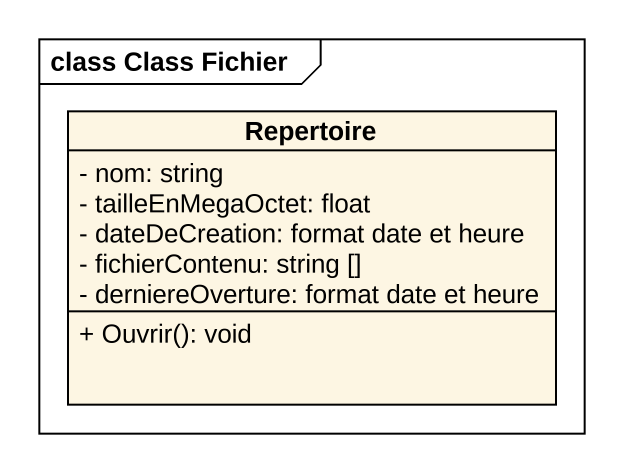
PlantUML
@startuml
mainframe class Class Fichier
hide circle
hide empty members
skinparam classAttributeIconSize 0
class Repertoire {
  - nom: string
  - tailleEnMegaOctet: float
  - dateDeCreation: format date et heure
  - fichierContenu: string []
  - derniereOverture: format date et heure
  + Ouvrir(): void
}
@enduml
